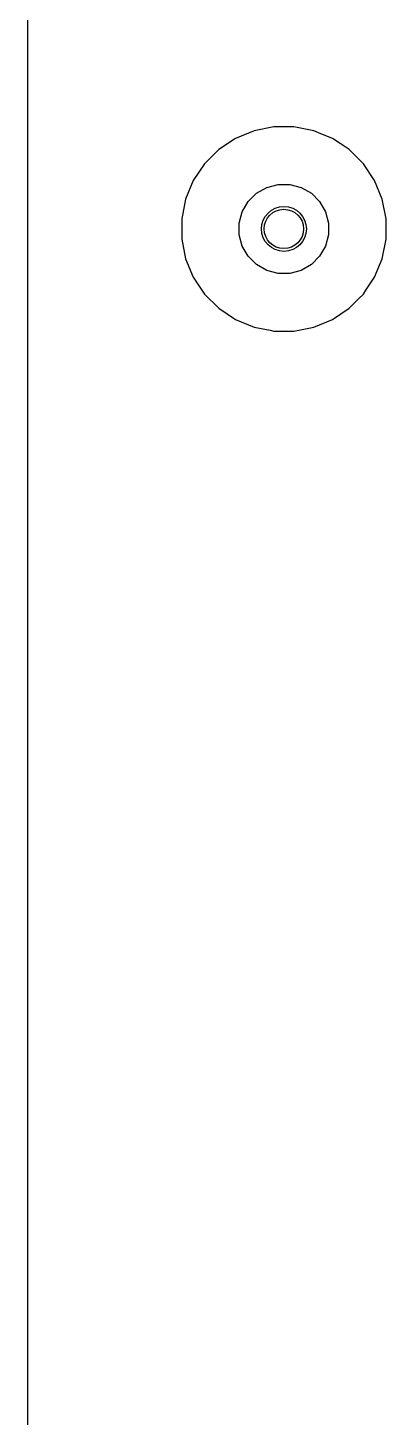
# Model space of a CAD drawing. Extents: x -2.18 to 1.8, y 0.44 to 2.81.
# Drawn here: x -2.1796 to -2.0542, y 1.4387 to 1.9255 of the extents above; entities that cross this region are included whole.
import ezdxf

# ---------------------------------------------------------------- set-up
doc = ezdxf.new("R2010")
doc.units = 0
doc.header["$MEASUREMENT"] = 0
doc.layers.add('BLACK', color=7, linetype='CONTINUOUS')

msp = doc.modelspace()

# ---------------------------------------------------------------- linework, layer by layer
at = {"layer": 'BLACK', "linetype": 'CONTINUOUS'}
for p, q in [((-2.17959, 1.85852), (-2.17959, 1.97852)), ((-2.10043, 1.88939), (-2.10694, 1.8867)), ((-2.09352, 1.89077), (-2.10043, 1.88939)), ((-2.10043, 1.88939), (-2.10043, 1.88939)), ((-2.08648, 1.89077), (-2.09352, 1.89077)), ((-2.09352, 1.89077), (-2.09352, 1.89077)), ((-2.07957, 1.88939), (-2.08648, 1.89077)), ((-2.08648, 1.89077), (-2.08648, 1.89077)), ((-2.07791, 1.88871), (-2.07957, 1.88939)), ((-2.07957, 1.88939), (-2.07957, 1.88939)), ((-2.07306, 1.8867), (-2.07791, 1.88871)), ((-2.10694, 1.8867), (-2.1128, 1.88278)), ((-2.10694, 1.8867), (-2.10694, 1.8867)), ((-2.07035, 1.88489), (-2.07306, 1.8867)), ((-2.07306, 1.8867), (-2.07306, 1.8867)), ((-2.0672, 1.88278), (-2.07035, 1.88489)), ((-2.1128, 1.88278), (-2.11778, 1.8778)), ((-2.1128, 1.88278), (-2.1128, 1.88278)), ((-2.06222, 1.8778), (-2.0672, 1.88278)), ((-2.0672, 1.88278), (-2.0672, 1.88278)), ((-2.11778, 1.8778), (-2.1217, 1.87194)), ((-2.11778, 1.8778), (-2.11778, 1.8778)), ((-2.0583, 1.87194), (-2.06222, 1.8778)), ((-2.06222, 1.8778), (-2.06222, 1.8778)), ((-2.1217, 1.87194), (-2.12439, 1.86543)), ((-2.1217, 1.87194), (-2.1217, 1.87194)), ((-2.09959, 1.86749), (-2.09603, 1.86955)), ((-2.09603, 1.86955), (-2.09206, 1.87061)), ((-2.09206, 1.87061), (-2.08794, 1.87061)), ((-2.08794, 1.87061), (-2.08397, 1.86955)), ((-2.08397, 1.86955), (-2.08041, 1.86749)), ((-2.05561, 1.86543), (-2.0583, 1.87194)), ((-2.0583, 1.87194), (-2.0583, 1.87194)), ((-2.0583, 1.87194), (-2.0583, 1.87194)), ((-2.12439, 1.86543), (-2.12577, 1.85852)), ((-2.12439, 1.86543), (-2.12439, 1.86543)), ((-2.10455, 1.86103), (-2.10249, 1.86459)), ((-2.10249, 1.86459), (-2.09959, 1.86749)), ((-2.08041, 1.86749), (-2.07751, 1.86459)), ((-2.07751, 1.86459), (-2.07545, 1.86103)), ((-2.05423, 1.85852), (-2.05561, 1.86543)), ((-2.10561, 1.85706), (-2.10455, 1.86103)), ((-2.07545, 1.86103), (-2.07439, 1.85706)), ((-2.17959, 1.69852), (-2.17959, 1.85852)), ((-2.12577, 1.85852), (-2.12577, 1.85148)), ((-2.10561, 1.85294), (-2.10561, 1.85706)), ((-2.07439, 1.85706), (-2.07439, 1.85294)), ((-2.05423, 1.85148), (-2.05423, 1.85852)), ((-2.12577, 1.85148), (-2.12439, 1.84457)), ((-2.10455, 1.84897), (-2.10561, 1.85294)), ((-2.07439, 1.85294), (-2.07545, 1.84897)), ((-2.05561, 1.84457), (-2.05423, 1.85148)), ((-2.10249, 1.84541), (-2.10455, 1.84897)), ((-2.09959, 1.84251), (-2.10249, 1.84541)), ((-2.07751, 1.84541), (-2.08041, 1.84251)), ((-2.07545, 1.84897), (-2.07751, 1.84541)), ((-2.12439, 1.84457), (-2.12439, 1.84457)), ((-2.12439, 1.84457), (-2.1217, 1.83806)), ((-2.09603, 1.84045), (-2.09959, 1.84251)), ((-2.09206, 1.83939), (-2.09603, 1.84045)), ((-2.08397, 1.84045), (-2.08794, 1.83939)), ((-2.08041, 1.84251), (-2.08397, 1.84045)), ((-2.0583, 1.83806), (-2.05561, 1.84457)), ((-2.1217, 1.83806), (-2.1217, 1.83806)), ((-2.1217, 1.83806), (-2.11778, 1.8322)), ((-2.08794, 1.83939), (-2.09206, 1.83939)), ((-2.06133, 1.83353), (-2.0583, 1.83806)), ((-2.0583, 1.83806), (-2.0583, 1.83806)), ((-2.0583, 1.83806), (-2.0583, 1.83806)), ((-2.11778, 1.8322), (-2.11778, 1.8322)), ((-2.11778, 1.8322), (-2.1128, 1.82722)), ((-2.0672, 1.82722), (-2.06384, 1.83058)), ((-2.06384, 1.83058), (-2.06222, 1.8322)), ((-2.06222, 1.8322), (-2.06133, 1.83353)), ((-2.06133, 1.83353), (-2.06133, 1.83353)), ((-2.1128, 1.82722), (-2.1128, 1.82722)), ((-2.1128, 1.82722), (-2.10694, 1.8233)), ((-2.07306, 1.8233), (-2.0672, 1.82722)), ((-2.10694, 1.8233), (-2.10694, 1.8233)), ((-2.10694, 1.8233), (-2.10694, 1.8233)), ((-2.10694, 1.8233), (-2.10043, 1.82061)), ((-2.10043, 1.82061), (-2.09486, 1.8195)), ((-2.08648, 1.81923), (-2.07957, 1.82061)), ((-2.07957, 1.82061), (-2.07306, 1.8233)), ((-2.09486, 1.8195), (-2.09352, 1.81923)), ((-2.09352, 1.81923), (-2.09352, 1.81923)), ((-2.09352, 1.81923), (-2.09352, 1.81923)), ((-2.09352, 1.81923), (-2.08648, 1.81923)), ((-2.08648, 1.81923), (-2.08648, 1.81923)), ((-2.17959, 1.61852), (-2.17959, 1.69852)), ((-2.17959, 1.48489), (-2.17959, 1.61852)), ((-2.17959, 1.39965), (-2.17959, 1.48489))]:
    msp.add_line(p, q, dxfattribs=at)
at = {"layer": 'BLACK'}
msp.add_circle((-2.09, 1.855), 0.00787, dxfattribs=at)
at = {"layer": 'WHITE'}
msp.add_circle((-2.09, 1.855), 0.00689, dxfattribs=at)

doc.saveas('drawing.dxf')
